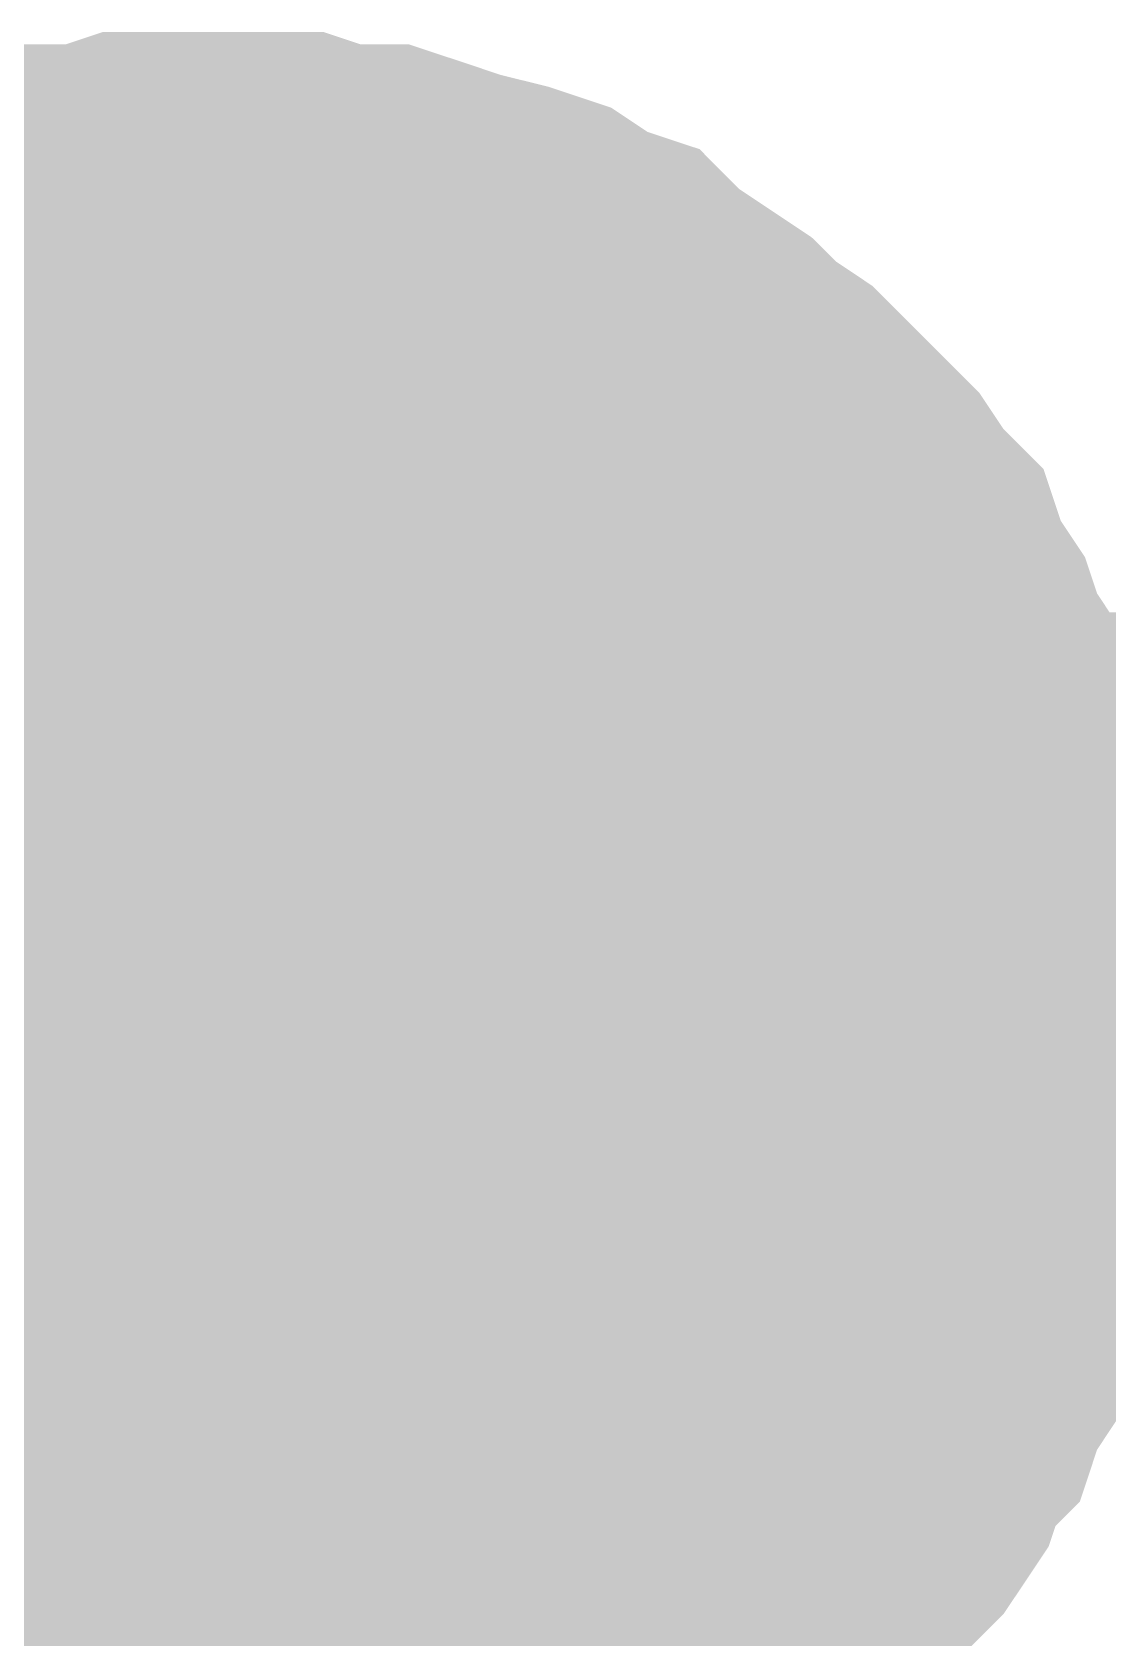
# Model space of a CAD drawing. Header units: inches. Extents: x 0 to 841, y 0 to 594.
# Drawn here: x 82.353 to 83.352, y 559.419 to 560.91 of the extents above; entities that cross this region are included whole.
import ezdxf

# ---------------------------------------------------------------- set-up
doc = ezdxf.new("R2010")
doc.units = ezdxf.units.IN
doc.layers.add('Sheet', color=255, linetype='Continuous')

msp = doc.modelspace()

# ---------------------------------------------------------------- linework, layer by layer
at = {"layer": 'Sheet'}
for points in [[(82.1956, 560.6818, 0.2997, 0.2997, 0), (82.2293, 560.7043, 0.2997, 0.2997, 0), (82.263, 560.7155, 0.2997, 0.2997, 0), (82.2966, 560.7267, 0.2997, 0.2997, 0), (82.3303, 560.738, 0.2997, 0.2997, 0), (82.364, 560.7492, 0.2997, 0.2997, 0), (82.4089, 560.7492, 0.2997, 0.2997, 0), (82.4426, 560.7604, 0.2997, 0.2997, 0), (82.4875, 560.7604, 0.2997, 0.2997, 0), (82.5212, 560.7604, 0.2997, 0.2997, 0)], [(82.1956, 560.6818, 0.2997, 0.2997, 0), (82.2293, 560.7043, 0.2997, 0.2997, 0), (82.263, 560.7155, 0.2997, 0.2997, 0), (82.2966, 560.7267, 0.2997, 0.2997, 0), (82.3303, 560.738, 0.2997, 0.2997, 0), (82.364, 560.7492, 0.2997, 0.2997, 0), (82.4089, 560.7492, 0.2997, 0.2997, 0), (82.4426, 560.7604, 0.2997, 0.2997, 0), (82.4875, 560.7604, 0.2997, 0.2997, 0), (82.5212, 560.7604, 0.2997, 0.2997, 0)], [(82.5212, 560.7604, 0.2997, 0.2997, 0), (82.5212, 560.7604, 0.2997, 0.2997, 0)], [(82.5212, 560.7604, 0.2997, 0.2997, 0), (82.5661, 560.7604, 0.2997, 0.2997, 0), (82.5998, 560.7604, 0.2997, 0.2997, 0), (82.6335, 560.7492, 0.2997, 0.2997, 0), (82.6784, 560.7492, 0.2997, 0.2997, 0), (82.7121, 560.738, 0.2997, 0.2997, 0), (82.7458, 560.7267, 0.2997, 0.2997, 0), (82.7907, 560.7155, 0.2997, 0.2997, 0), (82.8244, 560.7043, 0.2997, 0.2997, 0), (82.8581, 560.6818, 0.2997, 0.2997, 0), (82.8918, 560.6706, 0.2997, 0.2997, 0), (82.9142, 560.6481, 0.2997, 0.2997, 0), (82.9479, 560.6257, 0.2997, 0.2997, 0), (82.9816, 560.6032, 0.2997, 0.2997, 0), (83.0041, 560.5808, 0.2997, 0.2997, 0), (83.0377, 560.5583, 0.2997, 0.2997, 0), (83.0602, 560.5358, 0.2997, 0.2997, 0), (83.0827, 560.5134, 0.2997, 0.2997, 0), (83.1163, 560.4797, 0.2997, 0.2997, 0), (83.1388, 560.446, 0.2997, 0.2997, 0), (83.1613, 560.4235, 0.2997, 0.2997, 0), (83.1725, 560.3899, 0.2997, 0.2997, 0), (83.195, 560.3562, 0.2997, 0.2997, 0), (83.2062, 560.3225, 0.2997, 0.2997, 0), (83.2286, 560.2888, 0.2997, 0.2997, 0), (83.2399, 560.2551, 0.2997, 0.2997, 0), (83.2511, 560.2214, 0.2997, 0.2997, 0), (83.2623, 560.1877, 0.2997, 0.2997, 0), (83.2736, 560.154, 0.2997, 0.2997, 0), (83.2736, 560.1091, 0.2997, 0.2997, 0), (83.2848, 560.0754, 0.2997, 0.2997, 0), (83.2848, 560.0305, 0.2997, 0.2997, 0), (83.2848, 559.9968, 0.2997, 0.2997, 0)], [(82.5212, 560.7604, 0.2997, 0.2997, 0), (82.5212, 560.7604, 0.2997, 0.2997, 0)], [(82.5212, 560.7604, 0.2997, 0.2997, 0), (82.5661, 560.7604, 0.2997, 0.2997, 0), (82.5998, 560.7604, 0.2997, 0.2997, 0), (82.6335, 560.7492, 0.2997, 0.2997, 0), (82.6784, 560.7492, 0.2997, 0.2997, 0), (82.7121, 560.738, 0.2997, 0.2997, 0), (82.7458, 560.7267, 0.2997, 0.2997, 0), (82.7907, 560.7155, 0.2997, 0.2997, 0), (82.8244, 560.7043, 0.2997, 0.2997, 0), (82.8581, 560.6818, 0.2997, 0.2997, 0), (82.8918, 560.6706, 0.2997, 0.2997, 0), (82.9142, 560.6481, 0.2997, 0.2997, 0), (82.9479, 560.6257, 0.2997, 0.2997, 0), (82.9816, 560.6032, 0.2997, 0.2997, 0), (83.0041, 560.5808, 0.2997, 0.2997, 0), (83.0377, 560.5583, 0.2997, 0.2997, 0), (83.0602, 560.5358, 0.2997, 0.2997, 0), (83.0827, 560.5134, 0.2997, 0.2997, 0), (83.1163, 560.4797, 0.2997, 0.2997, 0), (83.1388, 560.446, 0.2997, 0.2997, 0), (83.1613, 560.4235, 0.2997, 0.2997, 0), (83.1725, 560.3899, 0.2997, 0.2997, 0), (83.195, 560.3562, 0.2997, 0.2997, 0), (83.2062, 560.3225, 0.2997, 0.2997, 0), (83.2286, 560.2888, 0.2997, 0.2997, 0), (83.2399, 560.2551, 0.2997, 0.2997, 0), (83.2511, 560.2214, 0.2997, 0.2997, 0), (83.2623, 560.1877, 0.2997, 0.2997, 0), (83.2736, 560.154, 0.2997, 0.2997, 0), (83.2736, 560.1091, 0.2997, 0.2997, 0), (83.2848, 560.0754, 0.2997, 0.2997, 0), (83.2848, 560.0305, 0.2997, 0.2997, 0), (83.2848, 559.9968, 0.2997, 0.2997, 0)], [(82.2966, 560.7267, 0.0991, 0.0991, 0), (82.3303, 560.738, 0.0991, 0.0991, 0), (82.364, 560.7492, 0.0991, 0.0991, 0), (82.4089, 560.7492, 0.0991, 0.0991, 0), (82.4426, 560.7604, 0.0991, 0.0991, 0), (82.4875, 560.7604, 0.0991, 0.0991, 0), (82.5212, 560.7604, 0.0991, 0.0991, 0)], [(82.2966, 560.7267, 0.0991, 0.0991, 0), (82.3303, 560.738, 0.0991, 0.0991, 0), (82.364, 560.7492, 0.0991, 0.0991, 0), (82.4089, 560.7492, 0.0991, 0.0991, 0), (82.4426, 560.7604, 0.0991, 0.0991, 0), (82.4875, 560.7604, 0.0991, 0.0991, 0), (82.5212, 560.7604, 0.0991, 0.0991, 0)], [(82.5212, 560.7604, 0.0991, 0.0991, 0), (82.5212, 560.7604, 0.0991, 0.0991, 0)], [(82.5212, 560.7604, 0.0991, 0.0991, 0), (82.5661, 560.7604, 0.0991, 0.0991, 0), (82.5998, 560.7604, 0.0991, 0.0991, 0), (82.6335, 560.7492, 0.0991, 0.0991, 0), (82.6784, 560.7492, 0.0991, 0.0991, 0), (82.7121, 560.738, 0.0991, 0.0991, 0), (82.7458, 560.7267, 0.0991, 0.0991, 0), (82.7907, 560.7155, 0.0991, 0.0991, 0), (82.8244, 560.7043, 0.0991, 0.0991, 0), (82.8581, 560.6818, 0.0991, 0.0991, 0), (82.8918, 560.6706, 0.0991, 0.0991, 0), (82.9142, 560.6481, 0.0991, 0.0991, 0), (82.9479, 560.6257, 0.0991, 0.0991, 0), (82.9816, 560.6032, 0.0991, 0.0991, 0), (83.0041, 560.5808, 0.0991, 0.0991, 0), (83.0377, 560.5583, 0.0991, 0.0991, 0), (83.0602, 560.5358, 0.0991, 0.0991, 0), (83.0827, 560.5134, 0.0991, 0.0991, 0), (83.1163, 560.4797, 0.0991, 0.0991, 0), (83.1388, 560.446, 0.0991, 0.0991, 0), (83.1613, 560.4235, 0.0991, 0.0991, 0), (83.1725, 560.3899, 0.0991, 0.0991, 0), (83.195, 560.3562, 0.0991, 0.0991, 0), (83.2062, 560.3225, 0.0991, 0.0991, 0), (83.2286, 560.2888, 0.0991, 0.0991, 0), (83.2399, 560.2551, 0.0991, 0.0991, 0), (83.2511, 560.2214, 0.0991, 0.0991, 0), (83.2623, 560.1877, 0.0991, 0.0991, 0), (83.2736, 560.154, 0.0991, 0.0991, 0), (83.2736, 560.1091, 0.0991, 0.0991, 0), (83.2848, 560.0754, 0.0991, 0.0991, 0), (83.2848, 560.0305, 0.0991, 0.0991, 0), (83.2848, 559.9968, 0.0991, 0.0991, 0)], [(82.5212, 560.7604, 0.0991, 0.0991, 0), (82.5212, 560.7604, 0.0991, 0.0991, 0)], [(82.5212, 560.7604, 0.0991, 0.0991, 0), (82.5661, 560.7604, 0.0991, 0.0991, 0), (82.5998, 560.7604, 0.0991, 0.0991, 0), (82.6335, 560.7492, 0.0991, 0.0991, 0), (82.6784, 560.7492, 0.0991, 0.0991, 0), (82.7121, 560.738, 0.0991, 0.0991, 0), (82.7458, 560.7267, 0.0991, 0.0991, 0), (82.7907, 560.7155, 0.0991, 0.0991, 0), (82.8244, 560.7043, 0.0991, 0.0991, 0), (82.8581, 560.6818, 0.0991, 0.0991, 0), (82.8918, 560.6706, 0.0991, 0.0991, 0), (82.9142, 560.6481, 0.0991, 0.0991, 0), (82.9479, 560.6257, 0.0991, 0.0991, 0), (82.9816, 560.6032, 0.0991, 0.0991, 0), (83.0041, 560.5808, 0.0991, 0.0991, 0), (83.0377, 560.5583, 0.0991, 0.0991, 0), (83.0602, 560.5358, 0.0991, 0.0991, 0), (83.0827, 560.5134, 0.0991, 0.0991, 0), (83.1163, 560.4797, 0.0991, 0.0991, 0), (83.1388, 560.446, 0.0991, 0.0991, 0), (83.1613, 560.4235, 0.0991, 0.0991, 0), (83.1725, 560.3899, 0.0991, 0.0991, 0), (83.195, 560.3562, 0.0991, 0.0991, 0), (83.2062, 560.3225, 0.0991, 0.0991, 0), (83.2286, 560.2888, 0.0991, 0.0991, 0), (83.2399, 560.2551, 0.0991, 0.0991, 0), (83.2511, 560.2214, 0.0991, 0.0991, 0), (83.2623, 560.1877, 0.0991, 0.0991, 0), (83.2736, 560.154, 0.0991, 0.0991, 0), (83.2736, 560.1091, 0.0991, 0.0991, 0), (83.2848, 560.0754, 0.0991, 0.0991, 0), (83.2848, 560.0305, 0.0991, 0.0991, 0), (83.2848, 559.9968, 0.0991, 0.0991, 0)], [(82.1956, 560.3899, 0.2997, 0.2997, 0), (82.218, 560.4011, 0.2997, 0.2997, 0), (82.2405, 560.4123, 0.2997, 0.2997, 0), (82.263, 560.4348, 0.2997, 0.2997, 0), (82.2742, 560.446, 0.2997, 0.2997, 0), (82.2966, 560.4572, 0.2997, 0.2997, 0), (82.3191, 560.4572, 0.2997, 0.2997, 0), (82.3416, 560.4685, 0.2997, 0.2997, 0), (82.3752, 560.4797, 0.2997, 0.2997, 0), (82.3977, 560.4909, 0.2997, 0.2997, 0), (82.4202, 560.4909, 0.2997, 0.2997, 0), (82.4426, 560.4909, 0.2997, 0.2997, 0), (82.4651, 560.5022, 0.2997, 0.2997, 0), (82.4988, 560.5022, 0.2997, 0.2997, 0), (82.5212, 560.5022, 0.2997, 0.2997, 0)], [(82.1956, 560.3899, 0.2997, 0.2997, 0), (82.218, 560.4011, 0.2997, 0.2997, 0), (82.2405, 560.4123, 0.2997, 0.2997, 0), (82.263, 560.4348, 0.2997, 0.2997, 0), (82.2742, 560.446, 0.2997, 0.2997, 0), (82.2966, 560.4572, 0.2997, 0.2997, 0), (82.3191, 560.4572, 0.2997, 0.2997, 0), (82.3416, 560.4685, 0.2997, 0.2997, 0), (82.3752, 560.4797, 0.2997, 0.2997, 0), (82.3977, 560.4909, 0.2997, 0.2997, 0), (82.4202, 560.4909, 0.2997, 0.2997, 0), (82.4426, 560.4909, 0.2997, 0.2997, 0), (82.4651, 560.5022, 0.2997, 0.2997, 0), (82.4988, 560.5022, 0.2997, 0.2997, 0), (82.5212, 560.5022, 0.2997, 0.2997, 0)], [(82.5212, 560.5022, 0.2997, 0.2997, 0), (82.5212, 560.5022, 0.2997, 0.2997, 0)], [(82.5212, 560.5022, 0.2997, 0.2997, 0), (82.5437, 560.5022, 0.2997, 0.2997, 0), (82.5774, 560.5022, 0.2997, 0.2997, 0), (82.5998, 560.4909, 0.2997, 0.2997, 0), (82.6223, 560.4909, 0.2997, 0.2997, 0), (82.6447, 560.4909, 0.2997, 0.2997, 0), (82.6784, 560.4797, 0.2997, 0.2997, 0), (82.7009, 560.4685, 0.2997, 0.2997, 0), (82.7233, 560.4572, 0.2997, 0.2997, 0), (82.7458, 560.4572, 0.2997, 0.2997, 0), (82.7683, 560.446, 0.2997, 0.2997, 0), (82.7907, 560.4348, 0.2997, 0.2997, 0), (82.8132, 560.4123, 0.2997, 0.2997, 0), (82.8244, 560.4011, 0.2997, 0.2997, 0), (82.8469, 560.3899, 0.2997, 0.2997, 0), (82.8693, 560.3674, 0.2997, 0.2997, 0), (82.8805, 560.3562, 0.2997, 0.2997, 0), (82.903, 560.3337, 0.2997, 0.2997, 0), (82.9142, 560.3225, 0.2997, 0.2997, 0), (82.9367, 560.3, 0.2997, 0.2997, 0), (82.9479, 560.2776, 0.2997, 0.2997, 0), (82.9591, 560.2551, 0.2997, 0.2997, 0), (82.9704, 560.2439, 0.2997, 0.2997, 0), (82.9816, 560.2214, 0.2997, 0.2997, 0), (82.9928, 560.199, 0.2997, 0.2997, 0), (83.0041, 560.1765, 0.2997, 0.2997, 0), (83.0153, 560.1428, 0.2997, 0.2997, 0), (83.0265, 560.1204, 0.2997, 0.2997, 0), (83.0265, 560.0979, 0.2997, 0.2997, 0), (83.0265, 560.0754, 0.2997, 0.2997, 0), (83.0377, 560.053, 0.2997, 0.2997, 0), (83.0377, 560.0193, 0.2997, 0.2997, 0), (83.0377, 559.9968, 0.2997, 0.2997, 0)], [(82.5212, 560.5022, 0.2997, 0.2997, 0), (82.5212, 560.5022, 0.2997, 0.2997, 0)], [(82.5212, 560.5022, 0.2997, 0.2997, 0), (82.5437, 560.5022, 0.2997, 0.2997, 0), (82.5774, 560.5022, 0.2997, 0.2997, 0), (82.5998, 560.4909, 0.2997, 0.2997, 0), (82.6223, 560.4909, 0.2997, 0.2997, 0), (82.6447, 560.4909, 0.2997, 0.2997, 0), (82.6784, 560.4797, 0.2997, 0.2997, 0), (82.7009, 560.4685, 0.2997, 0.2997, 0), (82.7233, 560.4572, 0.2997, 0.2997, 0), (82.7458, 560.4572, 0.2997, 0.2997, 0), (82.7683, 560.446, 0.2997, 0.2997, 0), (82.7907, 560.4348, 0.2997, 0.2997, 0), (82.8132, 560.4123, 0.2997, 0.2997, 0), (82.8244, 560.4011, 0.2997, 0.2997, 0), (82.8469, 560.3899, 0.2997, 0.2997, 0), (82.8693, 560.3674, 0.2997, 0.2997, 0), (82.8805, 560.3562, 0.2997, 0.2997, 0), (82.903, 560.3337, 0.2997, 0.2997, 0), (82.9142, 560.3225, 0.2997, 0.2997, 0), (82.9367, 560.3, 0.2997, 0.2997, 0), (82.9479, 560.2776, 0.2997, 0.2997, 0), (82.9591, 560.2551, 0.2997, 0.2997, 0), (82.9704, 560.2439, 0.2997, 0.2997, 0), (82.9816, 560.2214, 0.2997, 0.2997, 0), (82.9928, 560.199, 0.2997, 0.2997, 0), (83.0041, 560.1765, 0.2997, 0.2997, 0), (83.0153, 560.1428, 0.2997, 0.2997, 0), (83.0265, 560.1204, 0.2997, 0.2997, 0), (83.0265, 560.0979, 0.2997, 0.2997, 0), (83.0265, 560.0754, 0.2997, 0.2997, 0), (83.0377, 560.053, 0.2997, 0.2997, 0), (83.0377, 560.0193, 0.2997, 0.2997, 0), (83.0377, 559.9968, 0.2997, 0.2997, 0)], [(82.2966, 560.4572, 0.0991, 0.0991, 0), (82.3191, 560.4572, 0.0991, 0.0991, 0), (82.3416, 560.4685, 0.0991, 0.0991, 0), (82.3752, 560.4797, 0.0991, 0.0991, 0), (82.3977, 560.4909, 0.0991, 0.0991, 0), (82.4202, 560.4909, 0.0991, 0.0991, 0), (82.4426, 560.4909, 0.0991, 0.0991, 0), (82.4651, 560.5022, 0.0991, 0.0991, 0), (82.4988, 560.5022, 0.0991, 0.0991, 0), (82.5212, 560.5022, 0.0991, 0.0991, 0)], [(82.2966, 560.4572, 0.0991, 0.0991, 0), (82.3191, 560.4572, 0.0991, 0.0991, 0), (82.3416, 560.4685, 0.0991, 0.0991, 0), (82.3752, 560.4797, 0.0991, 0.0991, 0), (82.3977, 560.4909, 0.0991, 0.0991, 0), (82.4202, 560.4909, 0.0991, 0.0991, 0), (82.4426, 560.4909, 0.0991, 0.0991, 0), (82.4651, 560.5022, 0.0991, 0.0991, 0), (82.4988, 560.5022, 0.0991, 0.0991, 0), (82.5212, 560.5022, 0.0991, 0.0991, 0)], [(82.5212, 560.5022, 0.0991, 0.0991, 0), (82.5212, 560.5022, 0.0991, 0.0991, 0)], [(82.5212, 560.5022, 0.0991, 0.0991, 0), (82.5437, 560.5022, 0.0991, 0.0991, 0), (82.5774, 560.5022, 0.0991, 0.0991, 0), (82.5998, 560.4909, 0.0991, 0.0991, 0), (82.6223, 560.4909, 0.0991, 0.0991, 0), (82.6447, 560.4909, 0.0991, 0.0991, 0), (82.6784, 560.4797, 0.0991, 0.0991, 0), (82.7009, 560.4685, 0.0991, 0.0991, 0), (82.7233, 560.4572, 0.0991, 0.0991, 0), (82.7458, 560.4572, 0.0991, 0.0991, 0), (82.7683, 560.446, 0.0991, 0.0991, 0), (82.7907, 560.4348, 0.0991, 0.0991, 0), (82.8132, 560.4123, 0.0991, 0.0991, 0), (82.8244, 560.4011, 0.0991, 0.0991, 0), (82.8469, 560.3899, 0.0991, 0.0991, 0), (82.8693, 560.3674, 0.0991, 0.0991, 0), (82.8805, 560.3562, 0.0991, 0.0991, 0), (82.903, 560.3337, 0.0991, 0.0991, 0), (82.9142, 560.3225, 0.0991, 0.0991, 0), (82.9367, 560.3, 0.0991, 0.0991, 0), (82.9479, 560.2776, 0.0991, 0.0991, 0), (82.9591, 560.2551, 0.0991, 0.0991, 0), (82.9704, 560.2439, 0.0991, 0.0991, 0), (82.9816, 560.2214, 0.0991, 0.0991, 0), (82.9928, 560.199, 0.0991, 0.0991, 0), (83.0041, 560.1765, 0.0991, 0.0991, 0), (83.0153, 560.1428, 0.0991, 0.0991, 0), (83.0265, 560.1204, 0.0991, 0.0991, 0), (83.0265, 560.0979, 0.0991, 0.0991, 0), (83.0265, 560.0754, 0.0991, 0.0991, 0), (83.0377, 560.053, 0.0991, 0.0991, 0), (83.0377, 560.0193, 0.0991, 0.0991, 0), (83.0377, 559.9968, 0.0991, 0.0991, 0)], [(82.5212, 560.5022, 0.0991, 0.0991, 0), (82.5212, 560.5022, 0.0991, 0.0991, 0)], [(82.5212, 560.5022, 0.0991, 0.0991, 0), (82.5437, 560.5022, 0.0991, 0.0991, 0), (82.5774, 560.5022, 0.0991, 0.0991, 0), (82.5998, 560.4909, 0.0991, 0.0991, 0), (82.6223, 560.4909, 0.0991, 0.0991, 0), (82.6447, 560.4909, 0.0991, 0.0991, 0), (82.6784, 560.4797, 0.0991, 0.0991, 0), (82.7009, 560.4685, 0.0991, 0.0991, 0), (82.7233, 560.4572, 0.0991, 0.0991, 0), (82.7458, 560.4572, 0.0991, 0.0991, 0), (82.7683, 560.446, 0.0991, 0.0991, 0), (82.7907, 560.4348, 0.0991, 0.0991, 0), (82.8132, 560.4123, 0.0991, 0.0991, 0), (82.8244, 560.4011, 0.0991, 0.0991, 0), (82.8469, 560.3899, 0.0991, 0.0991, 0), (82.8693, 560.3674, 0.0991, 0.0991, 0), (82.8805, 560.3562, 0.0991, 0.0991, 0), (82.903, 560.3337, 0.0991, 0.0991, 0), (82.9142, 560.3225, 0.0991, 0.0991, 0), (82.9367, 560.3, 0.0991, 0.0991, 0), (82.9479, 560.2776, 0.0991, 0.0991, 0), (82.9591, 560.2551, 0.0991, 0.0991, 0), (82.9704, 560.2439, 0.0991, 0.0991, 0), (82.9816, 560.2214, 0.0991, 0.0991, 0), (82.9928, 560.199, 0.0991, 0.0991, 0), (83.0041, 560.1765, 0.0991, 0.0991, 0), (83.0153, 560.1428, 0.0991, 0.0991, 0), (83.0265, 560.1204, 0.0991, 0.0991, 0), (83.0265, 560.0979, 0.0991, 0.0991, 0), (83.0265, 560.0754, 0.0991, 0.0991, 0), (83.0377, 560.053, 0.0991, 0.0991, 0), (83.0377, 560.0193, 0.0991, 0.0991, 0), (83.0377, 559.9968, 0.0991, 0.0991, 0)], [(42.5239, 559.9968, 0.7493, 0.7493, 0), (42.5239, 559.9968, 0.7493, 0.7493, 0), (52.5288, 559.9968, 0.7493, 0.7493, 0), (67.5306, 559.9968, 0.7493, 0.7493, 0), (67.5306, 559.9968, 0.7493, 0.7493, 0), (82.5212, 559.9968, 0.7493, 0.7493, 0), (89.9435, 559.9968, 0.7493, 0.7493, 0), (89.9435, 559.9968, 0.7493, 0.7493, 0), (95.0302, 559.9968, 0.7493, 0.7493, 0), (95.0302, 554.9997, 0.7493, 0.7493, 0), (95.0302, 554.9997, 0.7493, 0.7493, 0)], [(82.5212, 559.9968, 0.7493, 0.7493, 0), (82.5212, 557.4926, 0.7493, 0.7493, 0)], [(83.0377, 559.9968, 0.2997, 0.2997, 0), (83.0377, 559.9744, 0.2997, 0.2997, 0), (83.0377, 559.9407, 0.2997, 0.2997, 0), (83.0265, 559.9182, 0.2997, 0.2997, 0), (83.0265, 559.8958, 0.2997, 0.2997, 0), (83.0265, 559.8733, 0.2997, 0.2997, 0), (83.0153, 559.8508, 0.2997, 0.2997, 0), (83.0041, 559.8172, 0.2997, 0.2997, 0), (82.9928, 559.7947, 0.2997, 0.2997, 0), (82.9816, 559.7722, 0.2997, 0.2997, 0), (82.9704, 559.7498, 0.2997, 0.2997, 0), (82.9591, 559.7385, 0.2997, 0.2997, 0), (82.9479, 559.7161, 0.2997, 0.2997, 0), (82.9367, 559.6936, 0.2997, 0.2997, 0), (82.9142, 559.6712, 0.2997, 0.2997, 0), (82.903, 559.6599, 0.2997, 0.2997, 0), (82.8805, 559.6375, 0.2997, 0.2997, 0), (82.8693, 559.6262, 0.2997, 0.2997, 0), (82.8469, 559.6038, 0.2997, 0.2997, 0), (82.8244, 559.5926, 0.2997, 0.2997, 0), (82.8132, 559.5813, 0.2997, 0.2997, 0), (82.7907, 559.5589, 0.2997, 0.2997, 0), (82.7683, 559.5476, 0.2997, 0.2997, 0), (82.7458, 559.5364, 0.2997, 0.2997, 0), (82.7233, 559.5364, 0.2997, 0.2997, 0), (82.7009, 559.5252, 0.2997, 0.2997, 0), (82.6784, 559.514, 0.2997, 0.2997, 0), (82.6447, 559.5027, 0.2997, 0.2997, 0), (82.6223, 559.5027, 0.2997, 0.2997, 0), (82.5998, 559.5027, 0.2997, 0.2997, 0), (82.5774, 559.4915, 0.2997, 0.2997, 0), (82.5437, 559.4915, 0.2997, 0.2997, 0), (82.5212, 559.4915, 0.2997, 0.2997, 0)], [(83.0377, 559.9968, 0.2997, 0.2997, 0), (83.0377, 559.9744, 0.2997, 0.2997, 0), (83.0377, 559.9407, 0.2997, 0.2997, 0), (83.0265, 559.9182, 0.2997, 0.2997, 0), (83.0265, 559.8958, 0.2997, 0.2997, 0), (83.0265, 559.8733, 0.2997, 0.2997, 0), (83.0153, 559.8508, 0.2997, 0.2997, 0), (83.0041, 559.8172, 0.2997, 0.2997, 0), (82.9928, 559.7947, 0.2997, 0.2997, 0), (82.9816, 559.7722, 0.2997, 0.2997, 0), (82.9704, 559.7498, 0.2997, 0.2997, 0), (82.9591, 559.7385, 0.2997, 0.2997, 0), (82.9479, 559.7161, 0.2997, 0.2997, 0), (82.9367, 559.6936, 0.2997, 0.2997, 0), (82.9142, 559.6712, 0.2997, 0.2997, 0), (82.903, 559.6599, 0.2997, 0.2997, 0), (82.8805, 559.6375, 0.2997, 0.2997, 0), (82.8693, 559.6262, 0.2997, 0.2997, 0), (82.8469, 559.6038, 0.2997, 0.2997, 0), (82.8244, 559.5926, 0.2997, 0.2997, 0), (82.8132, 559.5813, 0.2997, 0.2997, 0), (82.7907, 559.5589, 0.2997, 0.2997, 0), (82.7683, 559.5476, 0.2997, 0.2997, 0), (82.7458, 559.5364, 0.2997, 0.2997, 0), (82.7233, 559.5364, 0.2997, 0.2997, 0), (82.7009, 559.5252, 0.2997, 0.2997, 0), (82.6784, 559.514, 0.2997, 0.2997, 0), (82.6447, 559.5027, 0.2997, 0.2997, 0), (82.6223, 559.5027, 0.2997, 0.2997, 0), (82.5998, 559.5027, 0.2997, 0.2997, 0), (82.5774, 559.4915, 0.2997, 0.2997, 0), (82.5437, 559.4915, 0.2997, 0.2997, 0), (82.5212, 559.4915, 0.2997, 0.2997, 0)], [(83.2848, 559.9968, 0.2997, 0.2997, 0), (83.2848, 559.9519, 0.2997, 0.2997, 0), (83.2848, 559.9182, 0.2997, 0.2997, 0), (83.2736, 559.8845, 0.2997, 0.2997, 0), (83.2736, 559.8396, 0.2997, 0.2997, 0), (83.2623, 559.8059, 0.2997, 0.2997, 0), (83.2511, 559.7722, 0.2997, 0.2997, 0), (83.2399, 559.7273, 0.2997, 0.2997, 0), (83.2286, 559.6936, 0.2997, 0.2997, 0), (83.2062, 559.6599, 0.2997, 0.2997, 0), (83.195, 559.6262, 0.2997, 0.2997, 0), (83.1725, 559.6038, 0.2997, 0.2997, 0), (83.1613, 559.5701, 0.2997, 0.2997, 0), (83.1388, 559.5364, 0.2997, 0.2997, 0), (83.1163, 559.514, 0.2997, 0.2997, 0), (83.0827, 559.4803, 0.2997, 0.2997, 0), (83.0602, 559.4578, 0.2997, 0.2997, 0), (83.0377, 559.4353, 0.2997, 0.2997, 0), (83.0041, 559.4017, 0.2997, 0.2997, 0), (82.9816, 559.3792, 0.2997, 0.2997, 0), (82.9479, 559.3567, 0.2997, 0.2997, 0), (82.9142, 559.3455, 0.2997, 0.2997, 0), (82.8918, 559.323, 0.2997, 0.2997, 0), (82.8581, 559.3118, 0.2997, 0.2997, 0), (82.8244, 559.2894, 0.2997, 0.2997, 0), (82.7907, 559.2781, 0.2997, 0.2997, 0), (82.7458, 559.2669, 0.2997, 0.2997, 0)], [(83.2848, 559.9968, 0.2997, 0.2997, 0), (83.2848, 559.9519, 0.2997, 0.2997, 0), (83.2848, 559.9182, 0.2997, 0.2997, 0), (83.2736, 559.8845, 0.2997, 0.2997, 0), (83.2736, 559.8396, 0.2997, 0.2997, 0), (83.2623, 559.8059, 0.2997, 0.2997, 0), (83.2511, 559.7722, 0.2997, 0.2997, 0), (83.2399, 559.7273, 0.2997, 0.2997, 0), (83.2286, 559.6936, 0.2997, 0.2997, 0), (83.2062, 559.6599, 0.2997, 0.2997, 0), (83.195, 559.6262, 0.2997, 0.2997, 0), (83.1725, 559.6038, 0.2997, 0.2997, 0), (83.1613, 559.5701, 0.2997, 0.2997, 0), (83.1388, 559.5364, 0.2997, 0.2997, 0), (83.1163, 559.514, 0.2997, 0.2997, 0), (83.0827, 559.4803, 0.2997, 0.2997, 0), (83.0602, 559.4578, 0.2997, 0.2997, 0), (83.0377, 559.4353, 0.2997, 0.2997, 0), (83.0041, 559.4017, 0.2997, 0.2997, 0), (82.9816, 559.3792, 0.2997, 0.2997, 0), (82.9479, 559.3567, 0.2997, 0.2997, 0), (82.9142, 559.3455, 0.2997, 0.2997, 0), (82.8918, 559.323, 0.2997, 0.2997, 0), (82.8581, 559.3118, 0.2997, 0.2997, 0), (82.8244, 559.2894, 0.2997, 0.2997, 0), (82.7907, 559.2781, 0.2997, 0.2997, 0), (82.7458, 559.2669, 0.2997, 0.2997, 0)], [(83.0377, 559.9968, 0.2997, 0.2997, 0), (83.0377, 559.9968, 0.2997, 0.2997, 0), (83.0377, 559.9968, 0.2997, 0.2997, 0), (83.0377, 559.9968, 0.2997, 0.2997, 0), (83.0377, 559.9968, 0.2997, 0.2997, 0), (83.0377, 559.9968, 0.2997, 0.2997, 0), (83.0377, 559.9968, 0.2997, 0.2997, 0), (83.0377, 559.9968, 0.2997, 0.2997, 0), (83.0377, 559.9968, 0.2997, 0.2997, 0), (83.0377, 559.9968, 0.2997, 0.2997, 0), (83.0377, 559.9968, 0.2997, 0.2997, 0), (83.0377, 559.9968, 0.2997, 0.2997, 0), (83.0377, 559.9968, 0.2997, 0.2997, 0), (83.0377, 559.9968, 0.2997, 0.2997, 0), (83.0377, 559.9968, 0.2997, 0.2997, 0), (83.0377, 559.9968, 0.2997, 0.2997, 0), (83.0377, 559.9968, 0.2997, 0.2997, 0), (83.0377, 559.9968, 0.2997, 0.2997, 0), (83.0377, 559.9968, 0.2997, 0.2997, 0), (83.0377, 559.9968, 0.2997, 0.2997, 0), (83.0377, 559.9968, 0.2997, 0.2997, 0), (83.0377, 559.9968, 0.2997, 0.2997, 0), (83.0377, 559.9968, 0.2997, 0.2997, 0), (83.0377, 559.9968, 0.2997, 0.2997, 0), (83.0377, 559.9968, 0.2997, 0.2997, 0), (83.0377, 559.9968, 0.2997, 0.2997, 0), (83.0377, 559.9968, 0.2997, 0.2997, 0), (83.0377, 559.9968, 0.2997, 0.2997, 0), (83.0377, 559.9968, 0.2997, 0.2997, 0), (83.0377, 559.9968, 0.2997, 0.2997, 0), (83.0377, 559.9968, 0.2997, 0.2997, 0), (83.0377, 559.9968, 0.2997, 0.2997, 0), (83.0377, 559.9968, 0.2997, 0.2997, 0)], [(83.0377, 559.9968, 0.2997, 0.2997, 0), (83.0377, 559.9968, 0.2997, 0.2997, 0)], [(83.0377, 559.9968, 0.2997, 0.2997, 0), (83.0377, 559.9968, 0.2997, 0.2997, 0), (83.0377, 559.9968, 0.2997, 0.2997, 0), (83.0377, 559.9968, 0.2997, 0.2997, 0), (83.0377, 559.9968, 0.2997, 0.2997, 0), (83.0377, 559.9968, 0.2997, 0.2997, 0), (83.0377, 559.9968, 0.2997, 0.2997, 0), (83.0377, 559.9968, 0.2997, 0.2997, 0), (83.0377, 559.9968, 0.2997, 0.2997, 0), (83.0377, 559.9968, 0.2997, 0.2997, 0), (83.0377, 559.9968, 0.2997, 0.2997, 0), (83.0377, 559.9968, 0.2997, 0.2997, 0), (83.0377, 559.9968, 0.2997, 0.2997, 0), (83.0377, 559.9968, 0.2997, 0.2997, 0), (83.0377, 559.9968, 0.2997, 0.2997, 0), (83.0377, 559.9968, 0.2997, 0.2997, 0), (83.0377, 559.9968, 0.2997, 0.2997, 0), (83.0377, 559.9968, 0.2997, 0.2997, 0), (83.0377, 559.9968, 0.2997, 0.2997, 0), (83.0377, 559.9968, 0.2997, 0.2997, 0), (83.0377, 559.9968, 0.2997, 0.2997, 0), (83.0377, 559.9968, 0.2997, 0.2997, 0), (83.0377, 559.9968, 0.2997, 0.2997, 0), (83.0377, 559.9968, 0.2997, 0.2997, 0), (83.0377, 559.9968, 0.2997, 0.2997, 0), (83.0377, 559.9968, 0.2997, 0.2997, 0), (83.0377, 559.9968, 0.2997, 0.2997, 0), (83.0377, 559.9968, 0.2997, 0.2997, 0), (83.0377, 559.9968, 0.2997, 0.2997, 0), (83.0377, 559.9968, 0.2997, 0.2997, 0), (83.0377, 559.9968, 0.2997, 0.2997, 0), (83.0377, 559.9968, 0.2997, 0.2997, 0), (83.0377, 559.9968, 0.2997, 0.2997, 0)], [(83.0377, 559.9968, 0.2997, 0.2997, 0), (83.0377, 559.9968, 0.2997, 0.2997, 0)], [(83.2848, 559.9968, 0.2997, 0.2997, 0), (83.2848, 559.9968, 0.2997, 0.2997, 0), (83.2848, 559.9968, 0.2997, 0.2997, 0), (83.2848, 559.9968, 0.2997, 0.2997, 0), (83.2848, 559.9968, 0.2997, 0.2997, 0), (83.2848, 559.9968, 0.2997, 0.2997, 0), (83.2848, 559.9968, 0.2997, 0.2997, 0), (83.2848, 559.9968, 0.2997, 0.2997, 0), (83.2848, 559.9968, 0.2997, 0.2997, 0), (83.2848, 559.9968, 0.2997, 0.2997, 0), (83.2848, 559.9968, 0.2997, 0.2997, 0), (83.2848, 559.9968, 0.2997, 0.2997, 0), (83.2848, 559.9968, 0.2997, 0.2997, 0), (83.2848, 559.9968, 0.2997, 0.2997, 0), (83.2848, 559.9968, 0.2997, 0.2997, 0), (83.2848, 559.9968, 0.2997, 0.2997, 0), (83.2848, 559.9968, 0.2997, 0.2997, 0), (83.2848, 559.9968, 0.2997, 0.2997, 0), (83.2848, 559.9968, 0.2997, 0.2997, 0), (83.2848, 559.9968, 0.2997, 0.2997, 0), (83.2848, 559.9968, 0.2997, 0.2997, 0), (83.2848, 559.9968, 0.2997, 0.2997, 0), (83.2848, 559.9968, 0.2997, 0.2997, 0), (83.2848, 559.9968, 0.2997, 0.2997, 0), (83.2848, 559.9968, 0.2997, 0.2997, 0), (83.2848, 559.9968, 0.2997, 0.2997, 0), (83.2848, 559.9968, 0.2997, 0.2997, 0), (83.2848, 559.9968, 0.2997, 0.2997, 0), (83.2848, 559.9968, 0.2997, 0.2997, 0), (83.2848, 559.9968, 0.2997, 0.2997, 0), (83.2848, 559.9968, 0.2997, 0.2997, 0), (83.2848, 559.9968, 0.2997, 0.2997, 0), (83.2848, 559.9968, 0.2997, 0.2997, 0)], [(83.2848, 559.9968, 0.2997, 0.2997, 0), (83.2848, 559.9968, 0.2997, 0.2997, 0)], [(83.2848, 559.9968, 0.2997, 0.2997, 0), (83.2848, 559.9968, 0.2997, 0.2997, 0), (83.2848, 559.9968, 0.2997, 0.2997, 0), (83.2848, 559.9968, 0.2997, 0.2997, 0), (83.2848, 559.9968, 0.2997, 0.2997, 0), (83.2848, 559.9968, 0.2997, 0.2997, 0), (83.2848, 559.9968, 0.2997, 0.2997, 0), (83.2848, 559.9968, 0.2997, 0.2997, 0), (83.2848, 559.9968, 0.2997, 0.2997, 0), (83.2848, 559.9968, 0.2997, 0.2997, 0), (83.2848, 559.9968, 0.2997, 0.2997, 0), (83.2848, 559.9968, 0.2997, 0.2997, 0), (83.2848, 559.9968, 0.2997, 0.2997, 0), (83.2848, 559.9968, 0.2997, 0.2997, 0), (83.2848, 559.9968, 0.2997, 0.2997, 0), (83.2848, 559.9968, 0.2997, 0.2997, 0), (83.2848, 559.9968, 0.2997, 0.2997, 0), (83.2848, 559.9968, 0.2997, 0.2997, 0), (83.2848, 559.9968, 0.2997, 0.2997, 0), (83.2848, 559.9968, 0.2997, 0.2997, 0), (83.2848, 559.9968, 0.2997, 0.2997, 0), (83.2848, 559.9968, 0.2997, 0.2997, 0), (83.2848, 559.9968, 0.2997, 0.2997, 0), (83.2848, 559.9968, 0.2997, 0.2997, 0), (83.2848, 559.9968, 0.2997, 0.2997, 0), (83.2848, 559.9968, 0.2997, 0.2997, 0), (83.2848, 559.9968, 0.2997, 0.2997, 0), (83.2848, 559.9968, 0.2997, 0.2997, 0), (83.2848, 559.9968, 0.2997, 0.2997, 0), (83.2848, 559.9968, 0.2997, 0.2997, 0), (83.2848, 559.9968, 0.2997, 0.2997, 0), (83.2848, 559.9968, 0.2997, 0.2997, 0), (83.2848, 559.9968, 0.2997, 0.2997, 0)], [(83.2848, 559.9968, 0.2997, 0.2997, 0), (83.2848, 559.9968, 0.2997, 0.2997, 0)], [(83.0377, 559.9968, 0.0991, 0.0991, 0), (83.0377, 559.9744, 0.0991, 0.0991, 0), (83.0377, 559.9407, 0.0991, 0.0991, 0), (83.0265, 559.9182, 0.0991, 0.0991, 0), (83.0265, 559.8958, 0.0991, 0.0991, 0), (83.0265, 559.8733, 0.0991, 0.0991, 0), (83.0153, 559.8508, 0.0991, 0.0991, 0), (83.0041, 559.8172, 0.0991, 0.0991, 0), (82.9928, 559.7947, 0.0991, 0.0991, 0), (82.9816, 559.7722, 0.0991, 0.0991, 0), (82.9704, 559.7498, 0.0991, 0.0991, 0), (82.9591, 559.7385, 0.0991, 0.0991, 0), (82.9479, 559.7161, 0.0991, 0.0991, 0), (82.9367, 559.6936, 0.0991, 0.0991, 0), (82.9142, 559.6712, 0.0991, 0.0991, 0), (82.903, 559.6599, 0.0991, 0.0991, 0), (82.8805, 559.6375, 0.0991, 0.0991, 0), (82.8693, 559.6262, 0.0991, 0.0991, 0), (82.8469, 559.6038, 0.0991, 0.0991, 0), (82.8244, 559.5926, 0.0991, 0.0991, 0), (82.8132, 559.5813, 0.0991, 0.0991, 0), (82.7907, 559.5589, 0.0991, 0.0991, 0), (82.7683, 559.5476, 0.0991, 0.0991, 0), (82.7458, 559.5364, 0.0991, 0.0991, 0), (82.7233, 559.5364, 0.0991, 0.0991, 0), (82.7009, 559.5252, 0.0991, 0.0991, 0), (82.6784, 559.514, 0.0991, 0.0991, 0), (82.6447, 559.5027, 0.0991, 0.0991, 0), (82.6223, 559.5027, 0.0991, 0.0991, 0), (82.5998, 559.5027, 0.0991, 0.0991, 0), (82.5774, 559.4915, 0.0991, 0.0991, 0), (82.5437, 559.4915, 0.0991, 0.0991, 0), (82.5212, 559.4915, 0.0991, 0.0991, 0)], [(83.0377, 559.9968, 0.0991, 0.0991, 0), (83.0377, 559.9744, 0.0991, 0.0991, 0), (83.0377, 559.9407, 0.0991, 0.0991, 0), (83.0265, 559.9182, 0.0991, 0.0991, 0), (83.0265, 559.8958, 0.0991, 0.0991, 0), (83.0265, 559.8733, 0.0991, 0.0991, 0), (83.0153, 559.8508, 0.0991, 0.0991, 0), (83.0041, 559.8172, 0.0991, 0.0991, 0), (82.9928, 559.7947, 0.0991, 0.0991, 0), (82.9816, 559.7722, 0.0991, 0.0991, 0), (82.9704, 559.7498, 0.0991, 0.0991, 0), (82.9591, 559.7385, 0.0991, 0.0991, 0), (82.9479, 559.7161, 0.0991, 0.0991, 0), (82.9367, 559.6936, 0.0991, 0.0991, 0), (82.9142, 559.6712, 0.0991, 0.0991, 0), (82.903, 559.6599, 0.0991, 0.0991, 0), (82.8805, 559.6375, 0.0991, 0.0991, 0), (82.8693, 559.6262, 0.0991, 0.0991, 0), (82.8469, 559.6038, 0.0991, 0.0991, 0), (82.8244, 559.5926, 0.0991, 0.0991, 0), (82.8132, 559.5813, 0.0991, 0.0991, 0), (82.7907, 559.5589, 0.0991, 0.0991, 0), (82.7683, 559.5476, 0.0991, 0.0991, 0), (82.7458, 559.5364, 0.0991, 0.0991, 0), (82.7233, 559.5364, 0.0991, 0.0991, 0), (82.7009, 559.5252, 0.0991, 0.0991, 0), (82.6784, 559.514, 0.0991, 0.0991, 0), (82.6447, 559.5027, 0.0991, 0.0991, 0), (82.6223, 559.5027, 0.0991, 0.0991, 0), (82.5998, 559.5027, 0.0991, 0.0991, 0), (82.5774, 559.4915, 0.0991, 0.0991, 0), (82.5437, 559.4915, 0.0991, 0.0991, 0), (82.5212, 559.4915, 0.0991, 0.0991, 0)], [(83.2848, 559.9968, 0.0991, 0.0991, 0), (83.2848, 559.9519, 0.0991, 0.0991, 0), (83.2848, 559.9182, 0.0991, 0.0991, 0), (83.2736, 559.8845, 0.0991, 0.0991, 0), (83.2736, 559.8396, 0.0991, 0.0991, 0), (83.2623, 559.8059, 0.0991, 0.0991, 0), (83.2511, 559.7722, 0.0991, 0.0991, 0), (83.2399, 559.7273, 0.0991, 0.0991, 0), (83.2286, 559.6936, 0.0991, 0.0991, 0), (83.2062, 559.6599, 0.0991, 0.0991, 0), (83.195, 559.6262, 0.0991, 0.0991, 0), (83.1725, 559.6038, 0.0991, 0.0991, 0), (83.1613, 559.5701, 0.0991, 0.0991, 0), (83.1388, 559.5364, 0.0991, 0.0991, 0), (83.1163, 559.514, 0.0991, 0.0991, 0), (83.0827, 559.4803, 0.0991, 0.0991, 0), (83.0602, 559.4578, 0.0991, 0.0991, 0), (83.0377, 559.4353, 0.0991, 0.0991, 0), (83.0041, 559.4017, 0.0991, 0.0991, 0), (82.9816, 559.3792, 0.0991, 0.0991, 0), (82.9479, 559.3567, 0.0991, 0.0991, 0)], [(83.2848, 559.9968, 0.0991, 0.0991, 0), (83.2848, 559.9519, 0.0991, 0.0991, 0), (83.2848, 559.9182, 0.0991, 0.0991, 0), (83.2736, 559.8845, 0.0991, 0.0991, 0), (83.2736, 559.8396, 0.0991, 0.0991, 0), (83.2623, 559.8059, 0.0991, 0.0991, 0), (83.2511, 559.7722, 0.0991, 0.0991, 0), (83.2399, 559.7273, 0.0991, 0.0991, 0), (83.2286, 559.6936, 0.0991, 0.0991, 0), (83.2062, 559.6599, 0.0991, 0.0991, 0), (83.195, 559.6262, 0.0991, 0.0991, 0), (83.1725, 559.6038, 0.0991, 0.0991, 0), (83.1613, 559.5701, 0.0991, 0.0991, 0), (83.1388, 559.5364, 0.0991, 0.0991, 0), (83.1163, 559.514, 0.0991, 0.0991, 0), (83.0827, 559.4803, 0.0991, 0.0991, 0), (83.0602, 559.4578, 0.0991, 0.0991, 0), (83.0377, 559.4353, 0.0991, 0.0991, 0), (83.0041, 559.4017, 0.0991, 0.0991, 0), (82.9816, 559.3792, 0.0991, 0.0991, 0), (82.9479, 559.3567, 0.0991, 0.0991, 0)], [(83.0377, 559.9968, 0.0991, 0.0991, 0), (83.0377, 559.9968, 0.0991, 0.0991, 0), (83.0377, 559.9968, 0.0991, 0.0991, 0), (83.0377, 559.9968, 0.0991, 0.0991, 0), (83.0377, 559.9968, 0.0991, 0.0991, 0), (83.0377, 559.9968, 0.0991, 0.0991, 0), (83.0377, 559.9968, 0.0991, 0.0991, 0), (83.0377, 559.9968, 0.0991, 0.0991, 0), (83.0377, 559.9968, 0.0991, 0.0991, 0), (83.0377, 559.9968, 0.0991, 0.0991, 0), (83.0377, 559.9968, 0.0991, 0.0991, 0), (83.0377, 559.9968, 0.0991, 0.0991, 0), (83.0377, 559.9968, 0.0991, 0.0991, 0), (83.0377, 559.9968, 0.0991, 0.0991, 0), (83.0377, 559.9968, 0.0991, 0.0991, 0), (83.0377, 559.9968, 0.0991, 0.0991, 0), (83.0377, 559.9968, 0.0991, 0.0991, 0), (83.0377, 559.9968, 0.0991, 0.0991, 0), (83.0377, 559.9968, 0.0991, 0.0991, 0), (83.0377, 559.9968, 0.0991, 0.0991, 0), (83.0377, 559.9968, 0.0991, 0.0991, 0), (83.0377, 559.9968, 0.0991, 0.0991, 0), (83.0377, 559.9968, 0.0991, 0.0991, 0), (83.0377, 559.9968, 0.0991, 0.0991, 0), (83.0377, 559.9968, 0.0991, 0.0991, 0), (83.0377, 559.9968, 0.0991, 0.0991, 0), (83.0377, 559.9968, 0.0991, 0.0991, 0), (83.0377, 559.9968, 0.0991, 0.0991, 0), (83.0377, 559.9968, 0.0991, 0.0991, 0), (83.0377, 559.9968, 0.0991, 0.0991, 0), (83.0377, 559.9968, 0.0991, 0.0991, 0), (83.0377, 559.9968, 0.0991, 0.0991, 0), (83.0377, 559.9968, 0.0991, 0.0991, 0)], [(83.0377, 559.9968, 0.0991, 0.0991, 0), (83.0377, 559.9968, 0.0991, 0.0991, 0)], [(83.0377, 559.9968, 0.0991, 0.0991, 0), (83.0377, 559.9968, 0.0991, 0.0991, 0), (83.0377, 559.9968, 0.0991, 0.0991, 0), (83.0377, 559.9968, 0.0991, 0.0991, 0), (83.0377, 559.9968, 0.0991, 0.0991, 0), (83.0377, 559.9968, 0.0991, 0.0991, 0), (83.0377, 559.9968, 0.0991, 0.0991, 0), (83.0377, 559.9968, 0.0991, 0.0991, 0), (83.0377, 559.9968, 0.0991, 0.0991, 0), (83.0377, 559.9968, 0.0991, 0.0991, 0), (83.0377, 559.9968, 0.0991, 0.0991, 0), (83.0377, 559.9968, 0.0991, 0.0991, 0), (83.0377, 559.9968, 0.0991, 0.0991, 0), (83.0377, 559.9968, 0.0991, 0.0991, 0), (83.0377, 559.9968, 0.0991, 0.0991, 0), (83.0377, 559.9968, 0.0991, 0.0991, 0), (83.0377, 559.9968, 0.0991, 0.0991, 0), (83.0377, 559.9968, 0.0991, 0.0991, 0), (83.0377, 559.9968, 0.0991, 0.0991, 0), (83.0377, 559.9968, 0.0991, 0.0991, 0), (83.0377, 559.9968, 0.0991, 0.0991, 0), (83.0377, 559.9968, 0.0991, 0.0991, 0), (83.0377, 559.9968, 0.0991, 0.0991, 0), (83.0377, 559.9968, 0.0991, 0.0991, 0), (83.0377, 559.9968, 0.0991, 0.0991, 0), (83.0377, 559.9968, 0.0991, 0.0991, 0), (83.0377, 559.9968, 0.0991, 0.0991, 0), (83.0377, 559.9968, 0.0991, 0.0991, 0), (83.0377, 559.9968, 0.0991, 0.0991, 0), (83.0377, 559.9968, 0.0991, 0.0991, 0), (83.0377, 559.9968, 0.0991, 0.0991, 0), (83.0377, 559.9968, 0.0991, 0.0991, 0), (83.0377, 559.9968, 0.0991, 0.0991, 0)], [(83.0377, 559.9968, 0.0991, 0.0991, 0), (83.0377, 559.9968, 0.0991, 0.0991, 0)], [(83.2848, 559.9968, 0.0991, 0.0991, 0), (83.2848, 559.9968, 0.0991, 0.0991, 0), (83.2848, 559.9968, 0.0991, 0.0991, 0), (83.2848, 559.9968, 0.0991, 0.0991, 0), (83.2848, 559.9968, 0.0991, 0.0991, 0), (83.2848, 559.9968, 0.0991, 0.0991, 0), (83.2848, 559.9968, 0.0991, 0.0991, 0), (83.2848, 559.9968, 0.0991, 0.0991, 0), (83.2848, 559.9968, 0.0991, 0.0991, 0), (83.2848, 559.9968, 0.0991, 0.0991, 0), (83.2848, 559.9968, 0.0991, 0.0991, 0), (83.2848, 559.9968, 0.0991, 0.0991, 0), (83.2848, 559.9968, 0.0991, 0.0991, 0), (83.2848, 559.9968, 0.0991, 0.0991, 0), (83.2848, 559.9968, 0.0991, 0.0991, 0), (83.2848, 559.9968, 0.0991, 0.0991, 0), (83.2848, 559.9968, 0.0991, 0.0991, 0), (83.2848, 559.9968, 0.0991, 0.0991, 0), (83.2848, 559.9968, 0.0991, 0.0991, 0), (83.2848, 559.9968, 0.0991, 0.0991, 0), (83.2848, 559.9968, 0.0991, 0.0991, 0), (83.2848, 559.9968, 0.0991, 0.0991, 0), (83.2848, 559.9968, 0.0991, 0.0991, 0), (83.2848, 559.9968, 0.0991, 0.0991, 0), (83.2848, 559.9968, 0.0991, 0.0991, 0), (83.2848, 559.9968, 0.0991, 0.0991, 0), (83.2848, 559.9968, 0.0991, 0.0991, 0), (83.2848, 559.9968, 0.0991, 0.0991, 0), (83.2848, 559.9968, 0.0991, 0.0991, 0), (83.2848, 559.9968, 0.0991, 0.0991, 0), (83.2848, 559.9968, 0.0991, 0.0991, 0), (83.2848, 559.9968, 0.0991, 0.0991, 0), (83.2848, 559.9968, 0.0991, 0.0991, 0)], [(83.2848, 559.9968, 0.0991, 0.0991, 0), (83.2848, 559.9968, 0.0991, 0.0991, 0)], [(83.2848, 559.9968, 0.0991, 0.0991, 0), (83.2848, 559.9968, 0.0991, 0.0991, 0), (83.2848, 559.9968, 0.0991, 0.0991, 0), (83.2848, 559.9968, 0.0991, 0.0991, 0), (83.2848, 559.9968, 0.0991, 0.0991, 0), (83.2848, 559.9968, 0.0991, 0.0991, 0), (83.2848, 559.9968, 0.0991, 0.0991, 0), (83.2848, 559.9968, 0.0991, 0.0991, 0), (83.2848, 559.9968, 0.0991, 0.0991, 0), (83.2848, 559.9968, 0.0991, 0.0991, 0), (83.2848, 559.9968, 0.0991, 0.0991, 0), (83.2848, 559.9968, 0.0991, 0.0991, 0), (83.2848, 559.9968, 0.0991, 0.0991, 0), (83.2848, 559.9968, 0.0991, 0.0991, 0), (83.2848, 559.9968, 0.0991, 0.0991, 0), (83.2848, 559.9968, 0.0991, 0.0991, 0), (83.2848, 559.9968, 0.0991, 0.0991, 0), (83.2848, 559.9968, 0.0991, 0.0991, 0), (83.2848, 559.9968, 0.0991, 0.0991, 0), (83.2848, 559.9968, 0.0991, 0.0991, 0), (83.2848, 559.9968, 0.0991, 0.0991, 0), (83.2848, 559.9968, 0.0991, 0.0991, 0), (83.2848, 559.9968, 0.0991, 0.0991, 0), (83.2848, 559.9968, 0.0991, 0.0991, 0), (83.2848, 559.9968, 0.0991, 0.0991, 0), (83.2848, 559.9968, 0.0991, 0.0991, 0), (83.2848, 559.9968, 0.0991, 0.0991, 0), (83.2848, 559.9968, 0.0991, 0.0991, 0), (83.2848, 559.9968, 0.0991, 0.0991, 0), (83.2848, 559.9968, 0.0991, 0.0991, 0), (83.2848, 559.9968, 0.0991, 0.0991, 0), (83.2848, 559.9968, 0.0991, 0.0991, 0), (83.2848, 559.9968, 0.0991, 0.0991, 0)], [(83.2848, 559.9968, 0.0991, 0.0991, 0), (83.2848, 559.9968, 0.0991, 0.0991, 0)], [(82.5212, 559.4915, 0.2997, 0.2997, 0), (82.4988, 559.4915, 0.2997, 0.2997, 0), (82.4651, 559.4915, 0.2997, 0.2997, 0), (82.4426, 559.5027, 0.2997, 0.2997, 0), (82.4202, 559.5027, 0.2997, 0.2997, 0), (82.3977, 559.5027, 0.2997, 0.2997, 0), (82.3752, 559.514, 0.2997, 0.2997, 0), (82.3416, 559.5252, 0.2997, 0.2997, 0), (82.3191, 559.5364, 0.2997, 0.2997, 0), (82.2966, 559.5364, 0.2997, 0.2997, 0), (82.2742, 559.5476, 0.2997, 0.2997, 0), (82.263, 559.5589, 0.2997, 0.2997, 0), (82.2405, 559.5813, 0.2997, 0.2997, 0), (82.218, 559.5926, 0.2997, 0.2997, 0), (82.1956, 559.6038, 0.2997, 0.2997, 0)], [(82.5212, 559.4915, 0.2997, 0.2997, 0), (82.4988, 559.4915, 0.2997, 0.2997, 0), (82.4651, 559.4915, 0.2997, 0.2997, 0), (82.4426, 559.5027, 0.2997, 0.2997, 0), (82.4202, 559.5027, 0.2997, 0.2997, 0), (82.3977, 559.5027, 0.2997, 0.2997, 0), (82.3752, 559.514, 0.2997, 0.2997, 0), (82.3416, 559.5252, 0.2997, 0.2997, 0), (82.3191, 559.5364, 0.2997, 0.2997, 0), (82.2966, 559.5364, 0.2997, 0.2997, 0), (82.2742, 559.5476, 0.2997, 0.2997, 0), (82.263, 559.5589, 0.2997, 0.2997, 0), (82.2405, 559.5813, 0.2997, 0.2997, 0), (82.218, 559.5926, 0.2997, 0.2997, 0), (82.1956, 559.6038, 0.2997, 0.2997, 0)], [(82.5212, 559.4915, 0.0991, 0.0991, 0), (82.4988, 559.4915, 0.0991, 0.0991, 0), (82.4651, 559.4915, 0.0991, 0.0991, 0), (82.4426, 559.5027, 0.0991, 0.0991, 0), (82.4202, 559.5027, 0.0991, 0.0991, 0), (82.3977, 559.5027, 0.0991, 0.0991, 0), (82.3752, 559.514, 0.0991, 0.0991, 0), (82.3416, 559.5252, 0.0991, 0.0991, 0), (82.3191, 559.5364, 0.0991, 0.0991, 0), (82.2966, 559.5364, 0.0991, 0.0991, 0)], [(82.5212, 559.4915, 0.0991, 0.0991, 0), (82.4988, 559.4915, 0.0991, 0.0991, 0), (82.4651, 559.4915, 0.0991, 0.0991, 0), (82.4426, 559.5027, 0.0991, 0.0991, 0), (82.4202, 559.5027, 0.0991, 0.0991, 0), (82.3977, 559.5027, 0.0991, 0.0991, 0), (82.3752, 559.514, 0.0991, 0.0991, 0), (82.3416, 559.5252, 0.0991, 0.0991, 0), (82.3191, 559.5364, 0.0991, 0.0991, 0), (82.2966, 559.5364, 0.0991, 0.0991, 0)], [(82.2966, 559.2669, 0.2997, 0.2997, 0), (82.263, 559.2781, 0.2997, 0.2997, 0), (82.2293, 559.2894, 0.2997, 0.2997, 0), (82.1956, 559.3118, 0.2997, 0.2997, 0)], [(82.2966, 559.2669, 0.2997, 0.2997, 0), (82.263, 559.2781, 0.2997, 0.2997, 0), (82.2293, 559.2894, 0.2997, 0.2997, 0), (82.1956, 559.3118, 0.2997, 0.2997, 0)]]:
    msp.add_lwpolyline(points, format="xyseb", dxfattribs=at)
msp.add_lwpolyline([(82.246, 560, 0.508, 0.508, 1), (82.754, 560, 0.508, 0.508, 1)], format="xyseb", close=True, dxfattribs=at)

doc.saveas('drawing.dxf')
